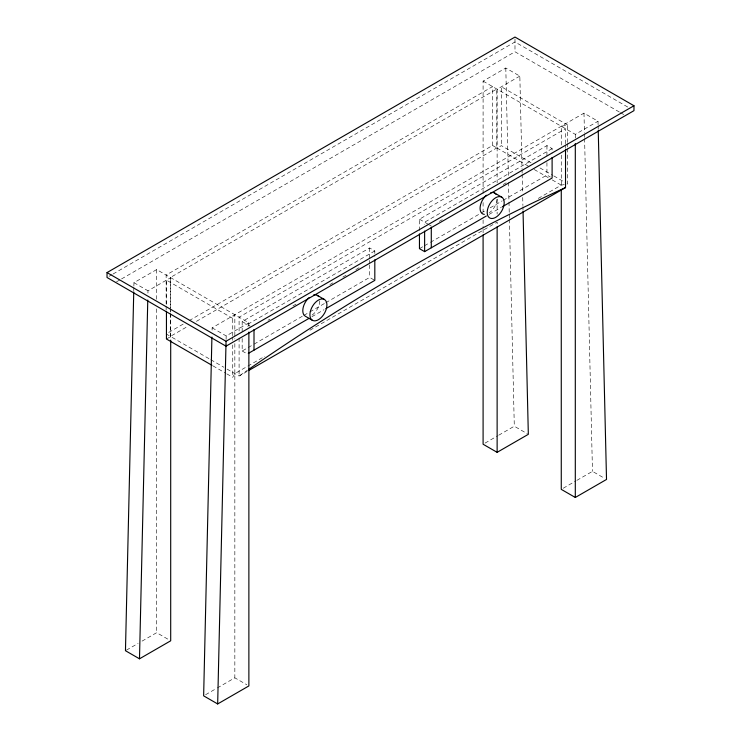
<?xml version="1.0" encoding="UTF-8"?>
<svg xmlns="http://www.w3.org/2000/svg" width="741" height="741" viewBox="0 0 741 741"><rect width="100%" height="100%" fill="white"/><g stroke="black" fill="none" stroke-linecap="round" stroke-linejoin="round"><path stroke-width="0.56" stroke-dasharray="3.71 2.78" d="M133.769 290.787L133.852 287.313M133.871 286.156L133.954 282.692L156.666 269.576L248.874 322.817L248.874 326.281M147.941 293.103L147.987 290.787L170.699 277.68L170.699 338.97M212.083 330.134L212.13 327.818L583.982 113.141L598.015 121.246L598.098 124.71M226.088 339.397L226.172 335.923L248.874 322.817M232.739 335.729L232.739 318.408L234.841 314.712L234.841 338.961M226.811 373.862L232.739 377.289L234.841 373.594L246.855 366.656M109.029 276.328L112.039 274.596M113.04 274.013L514.986 41.959L627.97 107.186M116.532 281.821L120.533 279.505M121.533 278.931L514.986 51.768L619.504 112.113M483.095 193.29L483.095 81.112L505.797 68.005L519.839 76.11L522.034 168.55M519.839 76.11L497.128 89.216L497.128 182.888M183.157 324.104L166.141 333.932L170.384 336.386L188.409 325.975M189.168 320.631L492.57 145.468L496.813 147.922L496.813 89.04L170.384 277.495L170.384 312.137M196.421 321.353L496.813 147.922M166.447 339.017L170.699 336.562L209.786 359.126M531.056 162.788L501.379 145.653L497.128 148.098L528.194 166.04M242.168 331.755L242.168 321.566L369.657 247.957L374.816 250.94L374.816 256.599M419.452 230.534L419.452 219.206L546.941 145.606L552.11 148.589L552.11 153.118M483.095 81.112L575.303 134.353L598.015 121.246M374.816 250.94L247.337 324.539L247.337 326.772M552.11 148.589L424.621 222.189L424.621 224.412M267.983 320.325L269.974 319.167M292.945 305.913L295.937 304.18M329.884 284.581L332.885 282.849M342.87 277.088L346.862 274.781M355.847 269.594L359.839 267.288M439.274 221.429L442.275 219.697M503.185 184.528L506.177 182.805M242.168 338.544L242.168 351.002L247.151 348.131M248.142 347.557L253.126 344.676M254.117 344.102L302.921 315.925M303.921 315.351L308.904 312.48M309.895 311.905L324.836 303.273M325.836 302.699L369.657 277.403L374.816 280.385M419.452 248.652L423.435 246.345M424.436 245.771L429.419 242.9M430.41 242.326L480.214 213.575M481.205 213L486.189 210.12M490.172 207.823L502.12 200.922M503.12 200.348L546.941 175.043L550.387 177.034M311.915 316.703L324.021 309.71M489.199 214.344L501.314 207.35M247.855 366.082L264.88 356.254M309.942 330.236L497.183 222.133L497.128 224.523M538.244 198.431L561.27 185.139L567.671 183.925L567.671 148.126M247.105 371.426L239.093 376.048L224.819 367.814M126.433 650.144L138.132 643.392M142.031 641.141L156.666 632.694L169.698 640.215M485.04 443.109L497.72 435.782M498.693 435.226L514.3 426.214L527.333 433.735M205.581 694.725L216.316 688.528M217.289 687.963L234.841 677.83L246.873 684.777M563.225 488.245L575.896 480.918M576.878 480.363L592.476 471.35L604.508 478.297M567.671 142.355L567.671 125.034L561.27 126.248L561.27 145.912M620.495 112.688L624.478 114.985M567.671 125.034L501.379 86.762L501.379 145.653M539.967 167.929L552.832 175.358M553.814 175.923L565.689 182.777M534.215 169.513L548.238 177.608M552.249 179.924L562.975 186.111M419.452 219.206L428.428 224.384M429.382 224.94L431.29 226.042M242.168 321.566L250.189 326.197M232.739 318.408L166.447 280.135L166.447 304.375M133.954 282.692L147.987 290.787M212.13 327.818L226.172 335.923M242.168 351.002L247.337 353.985M210.787 359.709L223.819 367.23M212.954 365.869L225.82 373.288M598.126 125.868L598.209 129.332M583.982 113.141L584.445 132.787M584.473 133.936L584.556 137.409M584.584 138.558L592.476 471.35M522.053 169.708L522.136 173.172M522.164 174.33L522.609 192.817M522.72 197.439L522.905 205.526M522.933 206.683L523.016 210.148M505.797 68.005L508.354 175.469M508.511 182.397L508.956 200.885M508.984 202.043L509.252 213.603M509.28 214.751L509.363 218.225M509.391 219.373L514.3 426.214M575.303 134.353L575.303 140.132M567.671 143.513L567.671 146.977M565.522 143.717L565.522 128.702L239.093 317.167L239.093 331.023M565.522 144.865L565.522 148.33M561.27 155.119L561.27 187.538M546.941 145.606L546.941 155.795M546.941 162.585L546.941 175.043M514.986 39.014L514.986 51.768M497.128 199.079L497.128 214.112M492.57 145.468L492.57 86.586L166.141 275.05L166.141 305.07M483.095 202.543L483.095 211.787M483.095 219.882L483.095 227.978M483.095 229.136L483.095 233.767M369.657 247.957L369.657 259.285M369.657 260.415L369.657 263.815M369.657 264.945L369.657 277.403M239.093 337.952L239.093 376.048A2222.296 1283.051 -60 0 1 247.503 370.204M234.841 343.574L234.841 677.83M232.739 336.877L232.739 340.341M232.739 344.963L232.739 377.289M170.384 313.295L170.384 336.386M166.141 306.218L166.141 310.84M156.666 269.576L156.666 301.957M156.666 308.895L156.666 632.694M497.044 199.394A12.023 6.938 -60 0 1 489.31 212.778M319.788 300.874A12.023 6.938 -60 0 1 311.285 315.592"/><path stroke-width="1.11" d="M133.741 291.945L125.461 650.709L139.493 658.814L170.699 640.798L170.699 340.128M139.493 658.814L147.774 300.049M211.917 337.081L203.636 695.845L217.669 703.95L248.874 685.934L248.874 332.07M217.669 703.95L225.959 345.186M107.028 272.586L514.986 37.05L633.972 105.75L633.972 110.65L226.014 346.186L107.028 277.486L107.028 272.586L226.014 341.277L633.972 105.75M248.291 353.438L309.09 318.334M325.892 308.627L374.816 280.385L374.816 259.785M419.452 233.924L419.452 248.652L424.621 251.634L486.374 215.983M502.305 206.776L552.11 178.025L552.11 157.425M249.106 370.268L565.522 187.584L565.522 149.487M483.095 234.916L483.095 444.23L497.128 452.334L528.333 434.319L523.044 211.305M561.27 189.853L561.27 489.366L575.303 497.47L606.518 479.455L598.237 130.49M494.59 193.012L501.713 197.134A12.023 6.938 -60 0 1 497.906 215.751A12.023 6.938 -60 0 1 487.495 209.74A12.023 6.938 -60 0 1 501.713 197.134M317.296 295.372L324.428 299.484A12.023 6.938 -60 0 1 320.621 318.102A12.023 6.938 -60 0 1 310.21 312.1A12.023 6.938 -60 0 1 324.428 299.484M312.406 320.307L305.283 316.194A12.023 6.938 -60 0 1 309.09 297.567M211.963 365.294L166.447 339.017L166.447 311.303M575.303 143.606L575.303 497.47M497.128 226.829L497.128 452.334M431.29 227.181L431.29 247.781M424.621 231.09L424.621 251.634M254.006 329.541L254.006 350.132M226.014 341.277L226.014 346.186M248.439 369.555A2222.296 1283.051 -60 0 1 565.522 187.584M490.774 192.679A12.023 6.938 -60 0 1 495.933 194.272M484.327 214.381A12.023 6.938 -60 0 1 480.149 207.008A12.023 6.938 -60 0 1 486.374 195.216M313.489 295.029A12.023 6.938 -60 0 1 318.649 296.622"/></g></svg>
